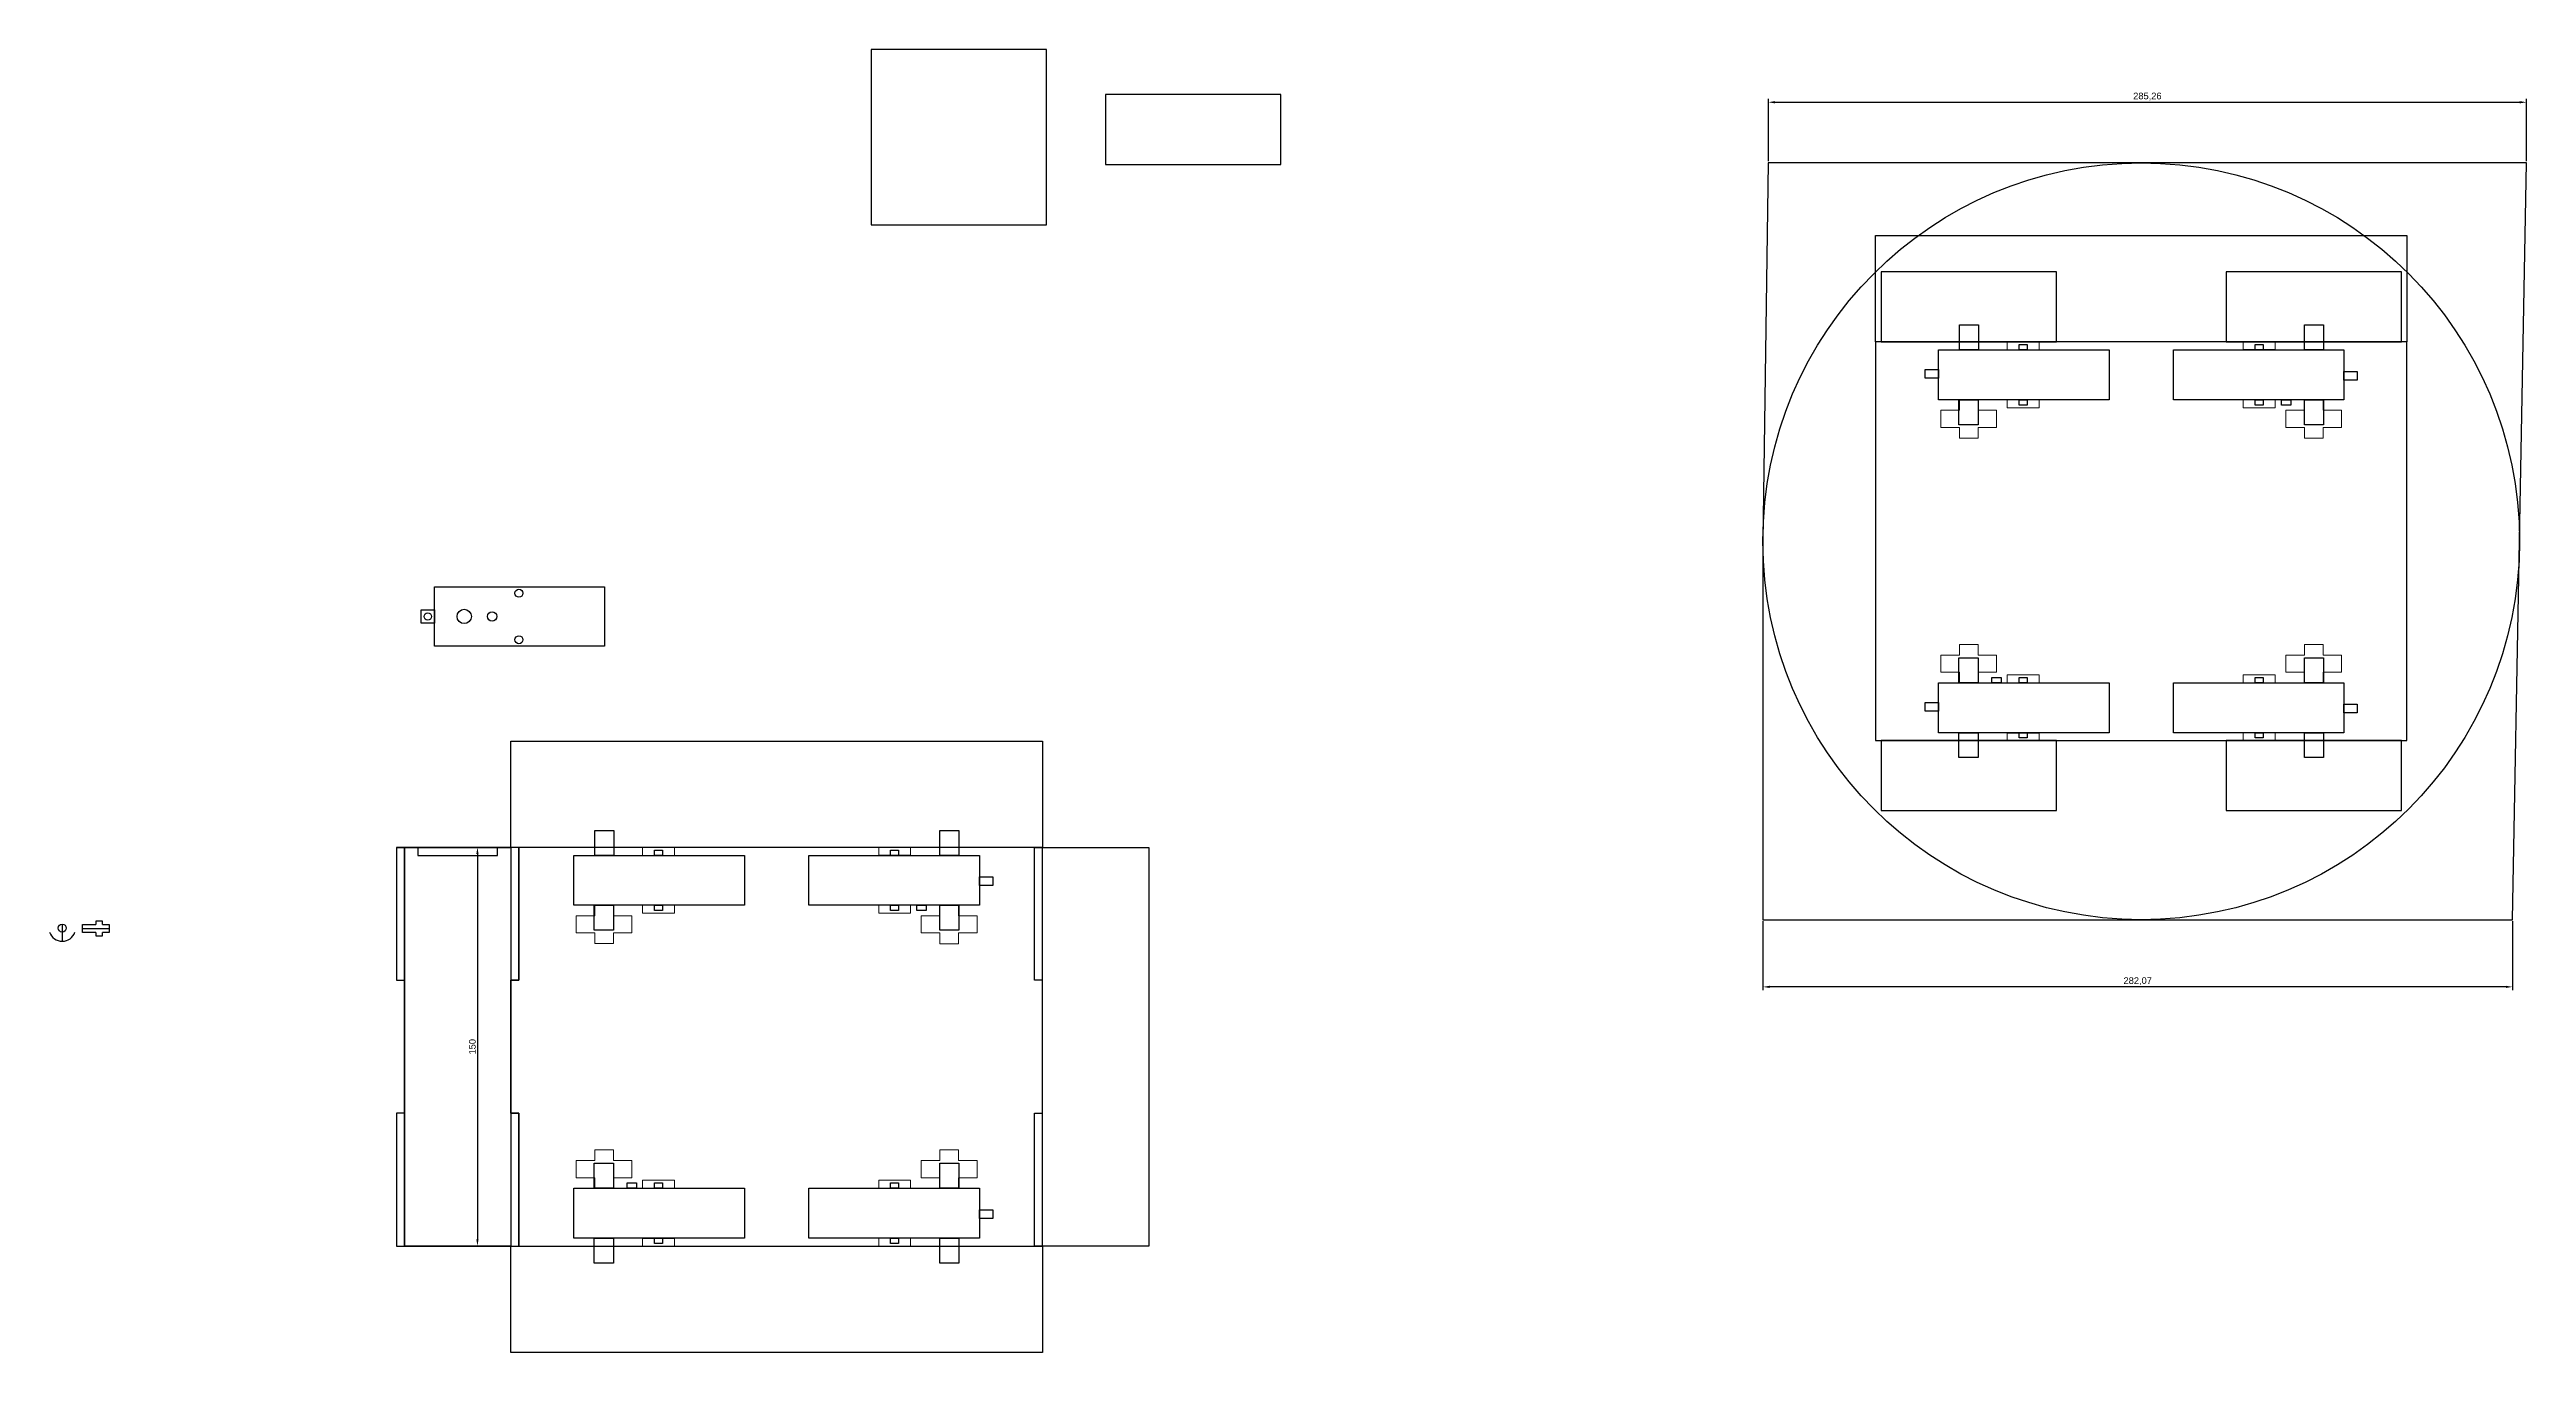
# Model space of a CAD drawing. Header units: millimetres. Extents: x -427 to 3453, y -1931 to 1921.
# Drawn here: x 1473 to 2405, y 585 to 1075 of the extents above; entities that cross this region are included whole.
import ezdxf

# ---------------------------------------------------------------- set-up
doc = ezdxf.new("R2010")
doc.units = ezdxf.units.MM
doc.layers.add('Layer 1', color=7, linetype='Continuous')
doc.styles.get("Standard").update_dxf_attribs({"font": 'arial.ttf'})
doc.dimstyles.new('ISO-25', dxfattribs={"dimtxt": 2.5, "dimasz": 2.5, "dimexe": 1.25, "dimexo": 0.625, "dimtad": 1, "dimtxsty": 'Standard', "dimcen": 2.5, "dimadec": 0, "dimazin": 0, "dimtfac": 1, "dimtmove": 0, "dimatfit": 3, "dimfxl": 1, "dimarcsym": 0})

# ---------------------------------------------------------------- blocks, each defined once
blk = doc.blocks.new('*D2')
at = {"color": 0, "lineweight": -2, "transparency": 16777216}
for p, q in [((2119.56, 1033.39), (2119.56, 1056.82)), ((2122.06, 1055.57), (2402.31, 1055.57)), ((2404.81, 1033.39), (2404.81, 1056.82))]:
    blk.add_line(p, q, dxfattribs=at)
at = {"color": 0, "transparency": 16777216}
for points in [[(2122.06, 1055.99), (2122.06, 1055.15), (2119.56, 1055.57)], [(2402.31, 1055.99), (2402.31, 1055.15), (2404.81, 1055.57)]]:
    blk.add_solid(points, dxfattribs=at)
at = {"layer": 'Defpoints', "color": 0, "transparency": 16777216}
for p in [(2404.81, 1055.57), (2119.56, 1032.76), (2404.81, 1032.76)]:
    blk.add_point(p, dxfattribs=at)
at = {"color": 0, "transparency": 16777216, "insert": (2262.18, 1057.7), "char_height": 2.5, "attachment_point": 5}
blk.add_mtext('285,26', dxfattribs=at)
blk = doc.blocks.new('*D3')
at = {"color": 0, "lineweight": -2, "transparency": 16777216}
for p, q in [((2117.51, 747.45), (2117.51, 721.54)), ((2399.58, 747.45), (2399.58, 721.54)), ((2397.08, 722.79), (2120.01, 722.79))]:
    blk.add_line(p, q, dxfattribs=at)
at = {"color": 0, "transparency": 16777216}
for points in [[(2120.01, 723.21), (2120.01, 722.38), (2117.51, 722.79)], [(2397.08, 723.21), (2397.08, 722.38), (2399.58, 722.79)]]:
    blk.add_solid(points, dxfattribs=at)
at = {"layer": 'Defpoints', "color": 0, "transparency": 16777216}
for p in [(2117.51, 748.07), (2399.58, 748.07), (2117.51, 722.79)]:
    blk.add_point(p, dxfattribs=at)
at = {"color": 0, "transparency": 16777216, "insert": (2258.54, 724.92), "char_height": 2.5, "attachment_point": 5}
blk.add_mtext('282,07', dxfattribs=at)
blk = doc.blocks.new('*D4')
at = {"color": 0, "lineweight": -2, "transparency": 16777216}
for p, q in [((1645.78, 775.27), (1632.59, 775.27)), ((1633.84, 772.77), (1633.84, 627.77)), ((1645.78, 625.27), (1632.59, 625.27))]:
    blk.add_line(p, q, dxfattribs=at)
at = {"color": 0, "transparency": 16777216}
for points in [[(1633.42, 772.77), (1634.25, 772.77), (1633.84, 775.27)], [(1633.42, 627.77), (1634.25, 627.77), (1633.84, 625.27)]]:
    blk.add_solid(points, dxfattribs=at)
at = {"layer": 'Defpoints', "color": 0, "transparency": 16777216}
for p in [(1646.4, 775.27), (1633.84, 625.27), (1646.4, 625.27)]:
    blk.add_point(p, dxfattribs=at)
at = {"color": 0, "transparency": 16777216, "insert": (1631.93, 700.27), "char_height": 2.5, "attachment_point": 5, "rotation": 90}
blk.add_mtext('150', dxfattribs=at)

msp = doc.modelspace()

# ---------------------------------------------------------------- linework, layer by layer
for p, q in [((2310.249, 962.419), (2298.255, 962.419)), ((1617.646, 873.279), (1628.846, 873.279)), ((2209.454, 818.417), (2221.449, 818.417)), ((1796.799, 772.274), (1784.805, 772.274)), ((1477.601, 746.428), (1477.601, 739.928)), ((1485.283, 744.758), (1495.283, 744.758)), ((1696.004, 628.271), (1707.998, 628.271))]:
    msp.add_line(p, q)
for points in [[(1781.937, 1075.394), (1781.937, 1009.394), (1847.937, 1009.394), (1847.937, 1075.394), (1781.937, 1075.394)], [(1870.133, 1058.423), (1870.133, 1032.123), (1936.133, 1032.123), (1936.133, 1058.423), (1870.133, 1058.423)], [(2117.508, 890.418), (2117.508, 748.074), (2259.852, 748.074), (2399.577, 748.074), (2402.195, 890.418), (2404.814, 1032.761), (2119.555, 1032.761), (2117.508, 890.418)], [(2159.852, 965.418), (2159.852, 1005.418), (2359.852, 1005.418), (2359.852, 965.418), (2159.852, 965.418)], [(2162.027, 991.718), (2162.027, 965.418), (2228.027, 965.418), (2228.027, 991.718), (2162.027, 991.718)], [(2291.852, 991.718), (2291.852, 965.418), (2357.852, 965.418), (2357.852, 991.718), (2291.852, 991.718)], [(2195.027, 962.419), (2191.427, 962.419), (2191.427, 971.819), (2198.627, 971.819), (2198.627, 962.419), (2191.427, 962.419)], [(2324.852, 962.419), (2321.252, 962.419), (2321.252, 971.819), (2328.452, 971.819), (2328.452, 962.419), (2321.252, 962.419)], [(2359.852, 965.418), (2159.852, 965.418), (2159.852, 815.418), (2359.852, 815.418), (2359.852, 965.418)], [(2183.552, 943.619), (2183.552, 962.419), (2247.752, 962.419), (2247.752, 943.619), (2183.552, 943.619)], [(2215.452, 964.419), (2216.952, 964.419), (2216.952, 962.419), (2213.952, 962.419), (2213.952, 964.419), (2216.952, 964.419)], [(2336.152, 962.419), (2336.152, 943.619), (2271.952, 943.619), (2271.952, 962.419), (2336.152, 962.419)], [(2304.252, 962.419), (2302.752, 962.419), (2302.752, 964.419), (2305.752, 964.419), (2305.752, 962.419), (2302.752, 962.419)], [(2178.552, 953.019), (2178.552, 955.006), (2183.552, 955.006), (2183.552, 951.715), (2178.552, 951.715), (2178.552, 953.019)], [(2341.152, 953.019), (2341.152, 951.033), (2336.152, 951.033), (2336.152, 954.324), (2341.152, 954.324), (2341.152, 953.019)], [(2194.852, 943.619), (2198.452, 943.619), (2198.452, 934.219), (2191.252, 934.219), (2191.252, 943.619), (2198.452, 943.619)], [(2215.452, 943.619), (2216.952, 943.619), (2216.952, 941.619), (2213.952, 941.619), (2213.952, 943.619), (2216.952, 943.619)], [(2304.252, 941.619), (2302.752, 941.619), (2302.752, 943.619), (2305.752, 943.619), (2305.752, 941.619), (2302.752, 941.619)], [(2312.602, 941.619), (2312.602, 943.619), (2316.102, 943.619), (2316.102, 941.619), (2312.602, 941.619)], [(2324.852, 934.219), (2321.252, 934.219), (2321.252, 943.619), (2328.452, 943.619), (2328.452, 934.219), (2321.252, 934.219)], [(1612.646, 862.129), (1612.646, 864.629), (1617.646, 864.629), (1617.646, 859.629), (1612.646, 859.629), (1612.646, 862.129)], [(2194.852, 846.617), (2198.452, 846.617), (2198.452, 837.217), (2191.252, 837.217), (2191.252, 846.617), (2198.452, 846.617)], [(2207.102, 839.217), (2207.102, 837.217), (2203.602, 837.217), (2203.602, 839.217), (2207.102, 839.217)], [(2215.452, 839.217), (2216.952, 839.217), (2216.952, 837.217), (2213.952, 837.217), (2213.952, 839.217), (2216.952, 839.217)], [(2304.252, 837.217), (2302.752, 837.217), (2302.752, 839.217), (2305.752, 839.217), (2305.752, 837.217), (2302.752, 837.217)], [(2324.852, 837.217), (2321.252, 837.217), (2321.252, 846.617), (2328.452, 846.617), (2328.452, 837.217), (2321.252, 837.217)], [(2178.552, 827.817), (2178.552, 829.803), (2183.552, 829.803), (2183.552, 826.512), (2178.552, 826.512), (2178.552, 827.817)], [(2183.552, 818.417), (2183.552, 837.217), (2247.752, 837.217), (2247.752, 818.417), (2183.552, 818.417)], [(2336.152, 837.217), (2336.152, 818.417), (2271.952, 818.417), (2271.952, 837.217), (2336.152, 837.217)], [(2341.152, 827.817), (2341.152, 825.83), (2336.152, 825.83), (2336.152, 829.121), (2341.152, 829.121), (2341.152, 827.817)], [(1646.401, 775.272), (1646.401, 815.272), (1846.401, 815.272), (1846.401, 775.272), (1646.401, 775.272)], [(1646.401, 775.272), (1646.401, 815.272), (1846.401, 815.272), (1846.401, 775.272), (1646.401, 775.272)], [(2162.027, 815.418), (2162.027, 789.118), (2228.027, 789.118), (2228.027, 815.418), (2162.027, 815.418)], [(2194.852, 818.417), (2198.452, 818.417), (2198.452, 809.017), (2191.252, 809.017), (2191.252, 818.417), (2198.452, 818.417)], [(2215.452, 818.417), (2216.952, 818.417), (2216.952, 816.417), (2213.952, 816.417), (2213.952, 818.417), (2216.952, 818.417)], [(2291.852, 815.418), (2291.852, 789.118), (2357.852, 789.118), (2357.852, 815.418), (2291.852, 815.418)], [(2304.252, 816.417), (2302.752, 816.417), (2302.752, 818.417), (2305.752, 818.417), (2305.752, 816.417), (2302.752, 816.417)], [(2324.852, 809.017), (2321.252, 809.017), (2321.252, 818.417), (2328.452, 818.417), (2328.452, 809.017), (2321.252, 809.017)], [(1606.401, 775.272), (1603.401, 775.272), (1603.401, 725.272), (1606.401, 725.272), (1606.401, 675.272), (1603.401, 675.272), (1603.401, 625.272), (1606.401, 625.272)], [(1603.401, 775.272), (1611.401, 775.272), (1611.401, 772.272), (1641.401, 772.272), (1641.401, 775.272), (1646.401, 775.272)], [(1606.401, 775.272), (1646.401, 775.272), (1646.401, 625.272), (1606.401, 625.272), (1606.401, 775.272)], [(1646.401, 625.272), (1649.401, 625.272), (1649.401, 675.272), (1646.401, 675.272), (1646.401, 725.272), (1649.401, 725.272), (1649.401, 775.272), (1606.401, 775.272), (1606.401, 625.272), (1646.401, 625.272)], [(1846.401, 775.272), (1646.401, 775.272), (1646.401, 625.272), (1846.401, 625.272), (1846.401, 775.272)], [(1649.401, 775.272), (1649.401, 725.272), (1646.401, 725.272), (1646.401, 675.272), (1649.401, 675.272), (1649.401, 625.272), (1843.401, 625.272), (1843.401, 675.272), (1846.401, 675.272), (1846.401, 725.272), (1843.401, 725.272), (1843.401, 775.272), (1649.401, 775.272)], [(1681.577, 772.274), (1677.977, 772.274), (1677.977, 781.674), (1685.177, 781.674), (1685.177, 772.274), (1677.977, 772.274)], [(1702.001, 774.274), (1703.501, 774.274), (1703.501, 772.274), (1700.501, 772.274), (1700.501, 774.274), (1703.501, 774.274)], [(1790.801, 772.274), (1789.301, 772.274), (1789.301, 774.274), (1792.301, 774.274), (1792.301, 772.274), (1789.301, 772.274)], [(1811.401, 772.274), (1807.801, 772.274), (1807.801, 781.674), (1815.001, 781.674), (1815.001, 772.274), (1807.801, 772.274)], [(1843.401, 625.272), (1843.401, 675.272), (1846.401, 675.272), (1846.401, 725.272), (1843.401, 725.272), (1843.401, 775.272), (1886.401, 775.272), (1886.401, 625.272), (1843.401, 625.272)], [(1846.401, 775.272), (1886.401, 775.272), (1886.401, 625.272), (1846.401, 625.272), (1846.401, 775.272)], [(1670.101, 753.474), (1670.101, 772.274), (1734.301, 772.274), (1734.301, 753.474), (1670.101, 753.474)], [(1822.701, 772.274), (1822.701, 753.474), (1758.501, 753.474), (1758.501, 772.274), (1822.701, 772.274)], [(1827.701, 762.874), (1827.701, 760.887), (1822.701, 760.887), (1822.701, 764.178), (1827.701, 764.178), (1827.701, 762.874)], [(1485.283, 746.258), (1490.312, 746.258)], [(1490.312, 743.258), (1485.283, 743.258), (1485.283, 746.258)], [(1490.312, 747.508), (1490.312, 746.258)], [(1492.712, 746.258), (1492.712, 747.508), (1490.312, 747.508)], [(1492.712, 746.258), (1495.283, 746.258), (1495.283, 743.258), (1492.712, 743.258)], [(1681.401, 753.474), (1685.001, 753.474), (1685.001, 744.074), (1677.801, 744.074), (1677.801, 753.474), (1685.001, 753.474)], [(1702.001, 753.474), (1703.501, 753.474), (1703.501, 751.474), (1700.501, 751.474), (1700.501, 753.474), (1703.501, 753.474)], [(1790.801, 751.474), (1789.301, 751.474), (1789.301, 753.474), (1792.301, 753.474), (1792.301, 751.474), (1789.301, 751.474)], [(1799.151, 751.474), (1799.151, 753.474), (1802.651, 753.474), (1802.651, 751.474), (1799.151, 751.474)], [(1811.401, 744.074), (1807.801, 744.074), (1807.801, 753.474), (1815.001, 753.474), (1815.001, 744.074), (1807.801, 744.074)], [(1490.312, 743.258), (1490.312, 742.008), (1492.712, 742.008), (1492.712, 743.258)], [(1681.401, 656.471), (1685.001, 656.471), (1685.001, 647.071), (1677.801, 647.071), (1677.801, 656.471), (1685.001, 656.471)], [(1811.401, 647.071), (1807.801, 647.071), (1807.801, 656.471), (1815.001, 656.471), (1815.001, 647.071), (1807.801, 647.071)], [(1670.101, 628.271), (1670.101, 647.071), (1734.301, 647.071), (1734.301, 628.271), (1670.101, 628.271)], [(1693.651, 649.071), (1693.651, 647.071), (1690.151, 647.071), (1690.151, 649.071), (1693.651, 649.071)], [(1702.001, 649.071), (1703.501, 649.071), (1703.501, 647.071), (1700.501, 647.071), (1700.501, 649.071), (1703.501, 649.071)], [(1822.701, 647.071), (1822.701, 628.271), (1758.501, 628.271), (1758.501, 647.071), (1822.701, 647.071)], [(1790.801, 647.071), (1789.301, 647.071), (1789.301, 649.071), (1792.301, 649.071), (1792.301, 647.071), (1789.301, 647.071)], [(1827.701, 637.671), (1827.701, 635.685), (1822.701, 635.685), (1822.701, 638.975), (1827.701, 638.975), (1827.701, 637.671)], [(1646.401, 585.272), (1646.401, 625.272), (1846.401, 625.272), (1846.401, 585.272), (1646.401, 585.272)], [(1681.401, 628.271), (1685.001, 628.271), (1685.001, 618.871), (1677.801, 618.871), (1677.801, 628.271), (1685.001, 628.271)], [(1702.001, 628.271), (1703.501, 628.271), (1703.501, 626.271), (1700.501, 626.271), (1700.501, 628.271), (1703.501, 628.271)], [(1790.801, 626.271), (1789.301, 626.271), (1789.301, 628.271), (1792.301, 628.271), (1792.301, 626.271), (1789.301, 626.271)], [(1811.401, 618.871), (1807.801, 618.871), (1807.801, 628.271), (1815.001, 628.271), (1815.001, 618.871), (1807.801, 618.871)]]:
    msp.add_lwpolyline(points)
msp.add_lwpolyline([(1617.646, 850.979), (1617.646, 873.279), (1681.646, 873.279), (1681.646, 850.979)], close=True)
for centre, radius in [((2259.852, 890.418), 142.344), ((1649.446, 870.879), 1.5), ((1615.146, 862.129), 1.4), ((1628.846, 862.129), 2.7), ((1639.346, 862.129), 1.75), ((1649.446, 853.379), 1.5), ((1477.601, 744.928), 1.5)]:
    msp.add_circle(centre, radius)
msp.add_arc((1477.601, 744.928), 5, 197.457603, 342.542397)
at = {"layer": 'Layer 1', "lineweight": 0}
for points in [[(2221.449, 965.418), (2221.449, 962.419), (2209.419, 962.419), (2209.419, 965.418)], [(2310.285, 962.419), (2298.255, 962.419), (2298.255, 965.418)], [(2310.285, 965.418), (2310.285, 962.419)], [(2184.442, 939.703), (2191.427, 939.703), (2191.427, 943.725), (2198.448, 943.725), (2198.448, 939.703), (2205.433, 939.703), (2205.433, 933.212), (2198.448, 933.212), (2198.448, 929.226), (2191.427, 929.226), (2191.427, 933.212), (2184.442, 933.212), (2184.442, 939.703)], [(2209.419, 943.619), (2221.449, 943.619), (2221.449, 940.621), (2209.419, 940.621), (2209.419, 943.619)], [(2310.285, 940.621), (2298.255, 940.621), (2298.255, 943.619), (2310.285, 943.619), (2310.285, 940.621)], [(2335.261, 933.212), (2328.276, 933.212), (2328.276, 929.191), (2321.256, 929.191), (2321.256, 933.212), (2314.271, 933.212), (2314.271, 939.703), (2321.256, 939.703), (2321.256, 943.69), (2328.276, 943.69), (2328.276, 939.703), (2335.261, 939.703), (2335.261, 933.212)], [(2184.442, 847.623), (2191.427, 847.623), (2191.427, 851.645), (2198.448, 851.645), (2198.448, 847.623), (2205.433, 847.623), (2205.433, 841.132), (2198.448, 841.132), (2198.448, 837.146), (2191.427, 837.146), (2191.427, 841.132), (2184.442, 841.132), (2184.442, 847.623)], [(2335.261, 841.132), (2328.276, 841.132), (2328.276, 837.111), (2321.256, 837.111), (2321.256, 841.132), (2314.271, 841.132), (2314.271, 847.623), (2321.256, 847.623), (2321.256, 851.61), (2328.276, 851.61), (2328.276, 847.623), (2335.261, 847.623), (2335.261, 841.132)], [(2209.419, 840.215), (2221.449, 840.215), (2221.449, 837.217), (2209.419, 837.217), (2209.419, 840.215)], [(2310.285, 837.217), (2298.255, 837.217), (2298.255, 840.215), (2310.285, 840.215), (2310.285, 837.217)], [(2209.419, 815.418), (2209.419, 818.417)], [(2209.419, 818.417), (2221.449, 818.417), (2221.449, 815.418)], [(2298.255, 815.418), (2298.255, 818.417), (2310.285, 818.417), (2310.285, 815.418)], [(1707.998, 775.272), (1707.998, 772.274), (1695.969, 772.274), (1695.969, 775.272)], [(1796.834, 772.274), (1784.805, 772.274), (1784.805, 775.272)], [(1796.834, 775.272), (1796.834, 772.274)], [(1670.992, 749.558), (1677.977, 749.558), (1677.977, 753.58), (1684.997, 753.58), (1684.997, 749.558), (1691.982, 749.558), (1691.982, 743.067), (1684.997, 743.067), (1684.997, 739.08), (1677.977, 739.08), (1677.977, 743.067), (1670.992, 743.067), (1670.992, 749.558)], [(1695.969, 753.474), (1707.998, 753.474), (1707.998, 750.475), (1695.969, 750.475), (1695.969, 753.474)], [(1796.834, 750.475), (1784.805, 750.475), (1784.805, 753.474), (1796.834, 753.474), (1796.834, 750.475)], [(1821.811, 743.067), (1814.826, 743.067), (1814.826, 739.045), (1807.806, 739.045), (1807.806, 743.067), (1800.821, 743.067), (1800.821, 749.558), (1807.806, 749.558), (1807.806, 753.544), (1814.826, 753.544), (1814.826, 749.558), (1821.811, 749.558), (1821.811, 743.067)], [(1670.992, 657.478), (1677.977, 657.478), (1677.977, 661.5), (1684.997, 661.5), (1684.997, 657.478), (1691.982, 657.478), (1691.982, 650.987), (1684.997, 650.987), (1684.997, 647), (1677.977, 647), (1677.977, 650.987), (1670.992, 650.987), (1670.992, 657.478)], [(1821.811, 650.987), (1814.826, 650.987), (1814.826, 646.965), (1807.806, 646.965), (1807.806, 650.987), (1800.821, 650.987), (1800.821, 657.478), (1807.806, 657.478), (1807.806, 661.464), (1814.826, 661.464), (1814.826, 657.478), (1821.811, 657.478), (1821.811, 650.987)], [(1695.969, 650.07), (1707.998, 650.07), (1707.998, 647.071), (1695.969, 647.071), (1695.969, 650.07)], [(1796.834, 647.071), (1784.805, 647.071), (1784.805, 650.07), (1796.834, 650.07), (1796.834, 647.071)], [(1695.969, 625.272), (1695.969, 628.271)], [(1695.969, 628.271), (1707.998, 628.271), (1707.998, 625.272)], [(1784.805, 625.272), (1784.805, 628.271), (1796.834, 628.271), (1796.834, 625.272)]]:
    msp.add_lwpolyline(points, dxfattribs=at)

# ---------------------------------------------------------------- dimensions: what is measured, and where the dimension line sits
for base, p1, p2, picture, middle in [((2404.814, 1055.569), (2119.555, 1032.761), (2404.814, 1032.761), '*D2', (2262.184, 1057.697)), ((2117.508, 722.792), (2399.577, 748.074), (2117.508, 748.074), '*D3', (2258.543, 724.919))]:
    dim = msp.add_linear_dim(base=base, p1=p1, p2=p2, dimstyle='ISO-25')
    dim.commit()
    dim.dimension.update_dxf_attribs({"geometry": picture, "text_midpoint": middle})
dim = msp.add_linear_dim(base=(1633.835, 625.272), p1=(1646.401, 775.272), p2=(1646.401, 625.272), angle=90, dimstyle='ISO-25')
dim.commit()
dim.dimension.update_dxf_attribs({"geometry": '*D4', "text_midpoint": (1631.934, 700.272)})

doc.saveas('drawing.dxf')
